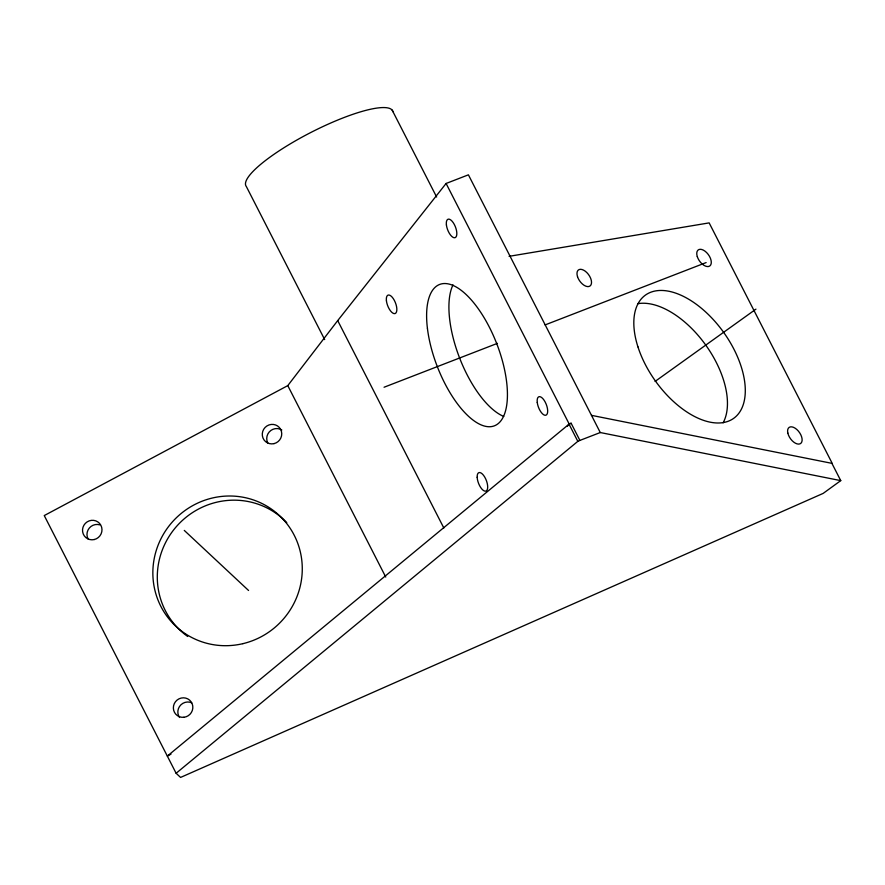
<?xml version="1.0" encoding="UTF-8"?>
<svg xmlns="http://www.w3.org/2000/svg" width="885" height="885" viewBox="0 0 885 885"><rect width="100%" height="100%" fill="white"/><g stroke="black" fill="none" stroke-linecap="round" stroke-linejoin="round"><path stroke-width="1.33" d="M287.78 385.617L337.705 320.602L446.095 183.472L468.408 174.832L600.273 432.533L840.75 480.632L823.172 493.387L180.573 777.428L176.115 773.269L44.25 515.568L287.78 385.617L385.749 577.053M567.329 426.327L569.177 423.992L571.124 423.24L579.907 440.409L600.273 432.533M571.124 423.24L569.033 424.158L167.331 756.089L170.982 754.131M176.115 773.269L577.828 441.338L579.907 440.409M655.077 381.424L755.945 309.142M384.057 387.243L497.425 343.358M545.094 324.917L706.13 262.579M509.096 256.329L709.15 222.887L832.232 463.408L591.49 415.353M184.279 530.414L248.563 590.483M831.955 463.452L840.75 480.632M446.095 183.472L569.177 423.992M569.033 424.158L577.828 441.338M392.166 110.127L436.637 197.023M337.705 320.602L443.827 527.991M324.662 339.574L246.373 186.58A82.394 17.977 -27.1 0 1 311.321 132.23A82.394 17.977 -27.1 0 1 392.94 111.709M503.753 416.437A75.8 31.849 68.8 0 1 459.536 357.817A75.8 31.849 68.8 0 1 452.998 284.881M638.008 303.655A75.8 41.905 54.4 0 1 705.898 345.294A75.8 41.905 54.4 0 1 723.1 422.831M187.686 636.47A75.8 73.754 -46.9 0 1 176.27 526.719A75.8 73.754 -46.9 0 1 286.762 522.604M179.533 717.481A9.89 9.624 -46.9 0 1 191.746 702.812M267.768 442.931A9.89 9.624 -46.9 0 1 281.795 429.977M88.013 538.854A9.89 9.624 -46.9 0 1 99.751 524.849M242.855 643.672A75.8 73.754 -46.9 0 0 283.244 519.44A75.8 73.754 -46.9 0 0 156.579 549.441A75.8 73.754 -46.9 0 0 242.855 643.672M274.007 443.628A9.89 9.624 -46.9 0 0 279.273 427.433A9.89 9.624 -46.9 0 0 262.757 431.338A9.89 9.624 -46.9 0 0 274.007 443.628M94.252 539.54A9.89 9.624 -46.9 0 0 99.518 523.345A9.89 9.624 -46.9 0 0 83.002 527.25A9.89 9.624 -46.9 0 0 94.252 539.54M183.87 717.281A9.89 9.624 -46.9 0 0 191.127 701.816A9.89 9.624 -46.9 0 0 174.301 703.619A9.89 9.624 -46.9 0 0 183.87 717.281M637.93 346.843A75.8 41.905 54.4 0 0 733.61 418.395A75.8 41.905 54.4 0 0 697.148 304.894A75.8 41.905 54.4 0 0 637.93 346.843M787.827 433.042A9.89 5.465 54.4 0 0 799.963 443.861A9.89 5.465 54.4 0 0 796.821 429.49A9.89 5.465 54.4 0 0 787.827 433.042M577.518 276.673A9.89 5.465 54.4 0 0 590.007 286.01A9.89 5.465 54.4 0 0 585.25 271.197A9.89 5.465 54.4 0 0 577.518 276.673M697.292 256.65A9.89 5.465 54.4 0 0 709.77 265.987A9.89 5.465 54.4 0 0 705.013 251.174A9.89 5.465 54.4 0 0 697.292 256.65M427.433 328.479A75.8 31.849 68.8 0 0 493.786 426.039A75.8 31.849 68.8 0 0 479.77 310.901A75.8 31.849 68.8 0 0 427.433 328.479M477.17 477.303A9.89 4.159 68.8 0 0 485.389 491.186A9.89 4.159 68.8 0 0 484.714 477.059A9.89 4.159 68.8 0 0 477.17 477.303M537.25 402.476A9.89 4.159 68.8 0 0 545.901 415.209A9.89 4.159 68.8 0 0 544.076 400.186A9.89 4.159 68.8 0 0 537.25 402.476M446.405 224.956A9.89 4.159 68.8 0 0 455.067 237.678A9.89 4.159 68.8 0 0 453.231 222.666A9.89 4.159 68.8 0 0 446.405 224.956M386.424 300.845A9.89 4.159 68.8 0 0 395.075 313.567A9.89 4.159 68.8 0 0 393.25 298.555A9.89 4.159 68.8 0 0 386.424 300.845"/></g></svg>
